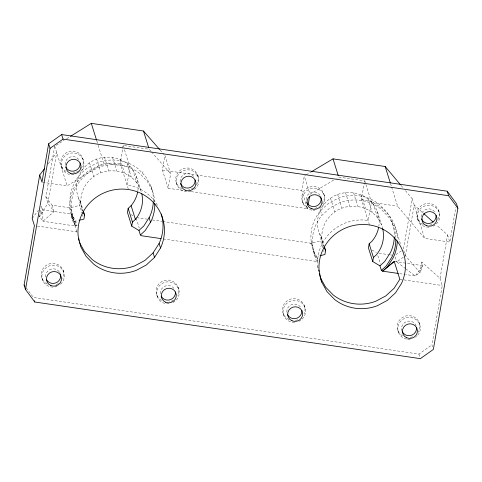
<?xml version="1.0" encoding="UTF-8"?>
<svg xmlns="http://www.w3.org/2000/svg" width="482" height="482" viewBox="0 0 482 482"><rect width="100%" height="100%" fill="white"/><g stroke="black" fill="none" stroke-linecap="round" stroke-linejoin="round"><path stroke-width="0.36" stroke-dasharray="2.41 1.81" d="M128.242 188.896L120.307 163.567L122.536 149.046M122.651 148.323L123.097 145.419L149.185 149.251L151.137 151.481M124.44 149.703L129.815 166.856L127.025 185.01A43.374 41.97 -17.4 0 1 158.198 206.591M154.74 202.042A41.862 40.512 -17.4 0 0 152.204 190.342L150.782 185.805L145.691 176.526L138.274 168.887A41.862 40.512 -17.4 0 0 97.117 162.844L87.483 167.977A41.862 40.512 -17.4 0 0 70.089 205.224L72.517 215.52L75.602 221.142L77.024 225.678L75.523 226.046L42.964 221.262L42.573 209.821L41.434 206.188L39.608 216.719L42.964 221.262L54.044 211.562L47.887 203.229L45.898 196.879L54.707 146.203L64.166 140.292M82.416 214.333L79.626 205.428L80.331 201.374L78.452 197.945A30.926 29.926 -17.4 0 1 89.507 162.826C102.732 153.342 122.729 155.921 132.502 169.14L136.798 182.829A30.926 29.926 -17.4 0 1 141.449 192.39M168.152 188.245L162.44 170.019L164.952 155.541L170.664 173.767L168.152 188.245L184.54 190.655M191.246 191.643L307.48 208.712L301.762 190.486L304.281 176.008L305.558 175.243M307.48 208.712L307.727 207.266M322.771 247.676L320.626 240.831L321.331 236.776L319.452 233.342A30.926 29.926 -17.4 0 1 330.507 198.223C343.732 188.745 363.729 191.318 373.502 204.537L377.792 218.232A30.926 29.926 -17.4 0 1 382.443 227.787M405.452 190.667L412.206 198.717L403.398 249.393L405.392 255.743L419.973 272.589L415.243 275.945L405.621 274.535M405.392 255.743L414.195 205.067L423.094 213.026M421.804 262.063L419.973 272.589L422.943 265.69L421.804 262.063L440.018 278.355L442.259 285.519L431.944 344.883L432.553 346.823M440.018 278.355L447.561 234.915L436.439 224.961M391.619 187.07L397.614 206.194L424.636 238.385L449.808 242.078L455.839 207.393M369.447 224.943L361.307 198.97L364.386 183.088M364.525 182.365L364.808 180.925L338.713 177.093L336.798 178.232M365.922 184.498L371.526 202.362L368.025 220.407A43.374 41.97 -17.4 0 0 317.728 266.763L318.186 268.697M142.31 173.05L143.076 171.7M48.206 163.778L56.695 152.553L47.887 203.229L39.608 216.719L42.573 209.821L71.264 214.032L75.523 226.046L72.529 220.587L70.011 209.923A43.374 41.97 -17.4 0 1 88.037 171.333L98.015 166.013L109.022 163.368L120.307 163.567M32.167 218.442L38.349 210.273M163.259 238.933L316.523 261.449L318.024 261.081L314.939 255.454L311.089 240.626A41.862 40.512 -17.4 0 1 320.5 210.736L328.483 203.374L338.117 198.241A41.862 40.512 -17.4 0 1 379.274 204.29L386.685 211.923A41.862 40.512 -17.4 0 1 394.372 236.457M314.939 255.454L312.511 245.157A41.862 40.512 -17.4 0 1 321.922 215.273L329.905 207.911L339.539 202.777A41.862 40.512 -17.4 0 1 380.696 208.827L388.106 216.46A41.862 40.512 -17.4 0 1 395.74 237.439M395.885 254.725L402.247 250.212M405.681 268.697L396.716 261.895L404.814 256.153M26.299 287.947L33.336 297.466L418.936 354.107L431.944 344.883M66.691 138.72L69.848 136.749M42.705 182.28L67.137 185.871L103.726 163.024L129.815 166.856M306.197 174.864L310.661 172.195M333.61 180.135L309.992 194.234L304.281 176.008M82.494 210.977A30.926 29.926 -17.4 0 1 93.797 176.514C107.022 167.037 127.019 169.61 136.798 182.829M323.494 246.374A30.926 29.926 -17.4 0 1 334.797 211.917C348.022 202.434 368.019 205.013 377.792 218.232M45.898 196.879L52.056 205.212L69.812 207.82L79.626 205.428M74.101 221.509L78.373 220.473M162.753 221.473L310.812 243.217L320.626 240.831M313.517 250.917L316.602 256.545L319.373 255.87M162.44 170.019L301.762 190.486M371.526 202.362L397.614 206.194M136.719 217.647L147.131 219.177M152.342 219.943L162.012 221.358M379.189 253.261L389.546 254.785M390.287 254.894L391.77 255.111M394.987 261.581L422.943 265.69L415.243 275.945L406.278 269.149M399.705 273.668L404.88 274.427M37.391 226.046L76.843 231.842L77.186 233.3M399.831 279.289L442.259 285.519M361.307 198.97L372.092 202.012L381.654 207.676L389.336 215.593A43.374 41.97 -17.4 0 1 397.319 239.53M372.104 250.031L376.364 252.574M131.104 214.635L132.93 215.719M160.072 149.968L163.976 154.427M151.625 152.035L170.664 173.767M401.108 185.498L403.036 187.793M152.204 190.342L147.112 181.063L139.696 173.424A41.862 40.512 -17.4 0 0 98.539 167.381L88.905 172.514A41.862 40.512 -17.4 0 0 71.511 209.76L73.939 220.051L77.024 225.678M447.561 234.915L449.808 242.078M438.584 210.357L439.156 212.17M412.206 198.717L424.636 238.385M417.43 218.388L418.002 220.202M390.51 183.528L391.396 186.359M394.613 225.208L400.771 244.868M391.782 221.208L393.204 225.745M419.081 322.572L419.653 324.386M395.168 256.954L396.716 261.895M377.267 211.399L381.557 225.088M364.808 180.925L365.699 183.781M418.936 354.107L420.358 358.644M368.025 198.897L372.315 212.592M361.211 194.855L365.501 208.549M377.828 255.677L380.406 263.889M397.933 330.604L398.5 332.417M353.517 192.686L357.807 206.38M345.474 192.541L349.763 206.236M337.623 194.433L341.913 208.122M330.507 198.223L334.797 211.917M323.645 193.475L324.217 195.288M320.5 210.736L321.922 215.273M321.331 236.776L324.121 245.675M319.452 233.342L323.524 246.35M323.627 250.417L324.061 251.785M302.491 201.5L303.064 203.32M316.602 256.545L318.024 261.081M311.294 241.5L312.716 246.037M310.812 243.217L316.523 261.449M317.728 266.763L318.138 268.058M304.341 305.552L304.907 307.371M283.187 313.583L283.753 315.397M197.584 174.954L198.156 176.767M176.43 182.985L177.002 184.799M177.948 286.989L178.515 288.802M136.267 175.996L140.557 189.691M123.097 145.419L123.543 146.847M127.025 163.494L131.321 177.189M120.211 159.452L124.501 173.146M136.195 218.238L139.268 228.052M156.795 295.02L157.361 296.834M112.517 157.289L116.807 170.977M104.474 157.144L108.763 170.833M96.846 141.063L97.954 144.606M98.177 145.317L103.726 163.024M96.623 159.03L100.913 172.725M89.507 162.826L93.797 176.514M82.645 158.072L83.217 159.885M80.331 201.374L83.121 210.273M78.452 197.945L82.524 210.953M82.627 215.014L83.061 216.382M61.497 166.103L62.064 167.917M54.707 146.203L67.137 185.871M72.517 215.52L73.939 220.051M69.812 207.82L75.523 226.046M76.843 231.842L71.264 214.032L72.529 220.587M52.056 205.212L54.044 211.562M63.148 270.288L63.714 272.107M41.994 278.319L42.561 280.132M423.304 224.437A11.315 10.947 -17.4 0 1 418.081 209.333A11.315 10.947 -17.4 0 1 434.011 204.964A11.315 10.947 -17.4 0 1 437.15 220.642M431.938 224.594A11.315 10.947 -17.4 0 1 429.064 225.287M428.902 227.155A11.315 10.947 -17.4 0 1 417.659 213.616A11.315 10.947 -17.4 0 1 434.366 206.657A11.315 10.947 -17.4 0 1 436.252 224.094M435.107 225.022A11.315 10.947 -17.4 0 1 433.185 226.124M402.506 335.996A11.315 10.947 -17.4 0 1 398.951 320.922A11.315 10.947 -17.4 0 1 414.508 317.18A11.315 10.947 -17.4 0 1 418.063 332.255M412.435 336.81A11.315 10.947 -17.4 0 1 410.29 337.4M406.471 339.135A11.315 10.947 -17.4 0 1 399.036 323.579A11.315 10.947 -17.4 0 1 416.46 319.964A11.315 10.947 -17.4 0 1 415.604 337.237M410.134 339.316A11.315 10.947 -17.4 0 1 407.188 339.262M421.087 217.008A7.543 7.296 -17.4 0 1 435.373 212.93M311.752 210.164A11.315 10.947 -17.4 0 1 303.714 194.264A11.315 10.947 -17.4 0 1 321.91 191.685A11.315 10.947 -17.4 0 1 318.247 209.242M314.698 210.212A11.315 10.947 -17.4 0 1 313.222 210.285M307.07 206.898A11.315 10.947 -17.4 0 1 303.648 191.619A11.315 10.947 -17.4 0 1 319.482 188.335A11.315 10.947 -17.4 0 1 322.211 203.759M316.999 207.712A11.315 10.947 -17.4 0 1 311.914 208.429M306.118 199.488A7.543 7.296 -17.4 0 1 320.434 196.041M294.653 322.356A11.315 10.947 -17.4 0 1 283.79 307.661A11.315 10.947 -17.4 0 1 302.081 303.262A11.315 10.947 -17.4 0 1 298.936 321.319M286.844 312.203A7.543 7.296 -17.4 0 1 301.13 308.125M289.061 319.638A11.315 10.947 -17.4 0 1 283.506 305.178A11.315 10.947 -17.4 0 1 298.466 299.503A11.315 10.947 -17.4 0 1 304.015 313.957M297.689 319.789A11.315 10.947 -17.4 0 1 294.815 320.482M373.502 204.537A30.926 29.926 -17.4 0 1 378.876 226.136M402.024 331.08A7.543 7.296 -17.4 0 1 406.459 321.59A7.543 7.296 -17.4 0 1 416.129 325.73M132.502 169.14A30.926 29.926 -17.4 0 1 137.876 190.733M73.698 174.815A11.315 10.947 -17.4 0 1 61.612 161.795A11.315 10.947 -17.4 0 1 78.217 154.258A11.315 10.947 -17.4 0 1 80.313 171.809M47.212 284.067A11.315 10.947 -17.4 0 1 42.53 269.48A11.315 10.947 -17.4 0 1 57.491 264.335A11.315 10.947 -17.4 0 1 62.823 278.692M58.491 283.549A11.315 10.947 -17.4 0 1 55.081 284.964M57.063 286.344A11.315 10.947 -17.4 0 1 41.892 275.439A11.315 10.947 -17.4 0 1 58.714 266.474A11.315 10.947 -17.4 0 1 59.672 284.952M66.07 171.496A11.315 10.947 -17.4 0 1 62.648 156.216A11.315 10.947 -17.4 0 1 78.482 152.939A11.315 10.947 -17.4 0 1 81.211 168.357M78.602 170.923A11.315 10.947 -17.4 0 1 75.999 172.309M75.3 172.55A11.315 10.947 -17.4 0 1 73.125 173.002M65.154 164.724A7.543 7.296 -17.4 0 1 78.771 159.554M190.806 191.246A11.315 10.947 -17.4 0 1 176.382 179.629A11.315 10.947 -17.4 0 1 193.366 171.255A11.315 10.947 -17.4 0 1 194.107 189.619M181.648 188.733A11.315 10.947 -17.4 0 1 177.328 173.514A11.315 10.947 -17.4 0 1 193.216 169.688A11.315 10.947 -17.4 0 1 196.15 185.245M193.541 187.805A11.315 10.947 -17.4 0 1 188.793 189.781M168.995 303.732A11.315 10.947 -17.4 0 1 157.156 289.778A11.315 10.947 -17.4 0 1 175.135 284.229A11.315 10.947 -17.4 0 1 173.213 302.431M180.087 181.606A7.543 7.296 -17.4 0 1 193.71 176.436M161.374 300.413A11.315 10.947 -17.4 0 1 157.566 285.754A11.315 10.947 -17.4 0 1 172.514 281.139A11.315 10.947 -17.4 0 1 177.629 295.394M173.291 300.244A11.315 10.947 -17.4 0 1 169.158 301.81M160.452 293.64A7.543 7.296 -17.4 0 1 174.074 288.471M150.782 185.805A41.862 40.512 -17.4 0 1 153.378 201.054M45.651 276.939A7.543 7.296 -17.4 0 1 59.274 271.77M59.629 272.3A7.543 7.296 -17.4 0 1 60.19 273.445"/><path stroke-width="0.72" d="M39.717 175.002L32.167 218.442L34.415 225.612L24.1 284.97L25.522 289.507L34.758 302.003L420.358 358.644L433.366 349.42L457.9 208.242L456.478 203.705L447.242 191.209L61.642 134.568L48.634 143.793L41.964 182.172L39.717 175.002L44.633 168.507M25.522 289.507L50.056 148.329L48.634 143.793M83.549 211.64L84.621 215.068L83.916 219.123L79.759 220.135M137.629 192.137A30.926 29.926 -17.4 0 1 131.11 205.681L128.158 208.399L127.453 212.454L131.743 226.148L138.961 230.45L140.383 234.987L141.684 235.764L161.03 238.608M131.743 226.148L132.448 222.094L128.158 208.399M308.233 204.368L309.619 196.403M324.549 247.043L325.621 250.465L324.916 254.526L320.759 255.532M378.629 227.534A30.926 29.926 -17.4 0 1 372.11 241.078L369.158 243.802L368.453 247.856L372.743 261.551L379.961 265.853L381.376 270.384L382.684 271.167L398.222 273.445M372.743 261.551L373.448 257.49L369.158 243.802M79.247 242.03L84.525 251.646L92.207 259.557A43.374 41.97 -17.4 0 0 134.846 265.823L144.823 260.503L153.101 252.875L159.102 243.464A43.374 41.97 -17.4 0 0 161.283 214.008M160.524 247.995A43.374 41.97 -17.4 0 0 128.447 189.547A43.374 41.97 -17.4 0 0 78.15 235.897L80.669 246.567L85.947 256.183L93.629 264.094A43.374 41.97 -17.4 0 0 136.267 270.36L146.245 265.04L154.517 257.412L160.524 247.995L159.102 243.464M320.247 277.427L325.525 287.049L333.207 294.96A43.374 41.97 -17.4 0 0 375.846 301.22L385.823 295.906L394.095 288.278L399.831 279.289L394.252 261.479L382.684 271.167L387.377 266.835L393.384 257.424A43.374 41.97 -17.4 0 0 397.301 241.006M132.448 222.094L135.4 219.37A30.926 29.926 -17.4 0 0 141.792 193.776M138.961 230.45L143.799 225.986L149.595 216.9A41.862 40.512 -17.4 0 0 153.348 201.765M140.383 234.987L145.221 230.523L151.017 221.437A41.862 40.512 -17.4 0 0 154.8 203.452M373.448 257.49L376.4 254.773A30.926 29.926 -17.4 0 0 382.63 228.48M379.961 265.853L384.799 261.389L390.595 252.303A41.862 40.512 -17.4 0 0 394.348 237.168M381.376 270.384L386.221 265.925L392.017 256.84A41.862 40.512 -17.4 0 0 395.812 239.566M387.377 266.835L394.252 261.479M50.056 148.329L63.064 139.105L448.664 195.746L457.9 208.242M70.474 136.352L91.297 123.356L143.473 131.02L159.584 149.408M311.3 171.815L333.002 158.861L385.184 166.525L400.626 184.919M423.654 213.52L433.107 221.979M24.1 284.97L24.98 286.163M324.055 247.609L325.621 250.465M321.669 281.964L326.947 291.58L334.629 299.497A43.374 41.97 -17.4 0 0 377.267 305.757L387.245 300.437L395.517 292.815L401.524 283.398A43.374 41.97 -17.4 0 0 369.447 224.943A43.374 41.97 -17.4 0 0 319.15 271.3L321.669 281.964L320.855 279.373M83.055 212.207L84.621 215.068M447.242 191.209L448.664 195.746M385.184 166.525L390.287 182.817M333.002 158.861L338.274 175.689M318.747 270.004L319.15 271.3M143.473 131.02L148.745 147.847M149.101 217.677L150.523 222.214M153.101 252.875L154.517 257.412M131.11 205.681L135.4 219.37M91.297 123.356L96.623 140.358M61.642 134.568L63.064 139.105M34.349 300.708L34.758 302.003M319.385 273.794L320.072 276.704M78.391 238.391L78.903 240.572M436.065 215.364A7.543 7.296 -17.4 0 1 421.527 218.864M320.693 196.626A7.543 7.296 -17.4 0 1 316.56 205.995A7.543 7.296 -17.4 0 1 306.841 202.561M301.816 310.565A7.543 7.296 -17.4 0 1 287.531 314.644M416.562 327.579A7.543 7.296 -17.4 0 1 402.277 331.664M80.126 163.079A7.543 7.296 -17.4 0 1 65.841 167.158M195.065 179.961A7.543 7.296 -17.4 0 1 180.527 183.461M175.43 291.996A7.543 7.296 -17.4 0 1 161.145 296.075M60.389 274.047A7.543 7.296 -17.4 0 1 55.755 282.934A7.543 7.296 -17.4 0 1 46.344 279.379M292.05 320.813A7.543 7.296 -17.4 0 0 302.672 313.282A7.543 7.296 -17.4 0 0 290.827 308.215A7.543 7.296 -17.4 0 0 292.05 320.813M406.796 337.834A7.543 7.296 -17.4 0 0 417.418 330.303A7.543 7.296 -17.4 0 0 405.573 325.236A7.543 7.296 -17.4 0 0 406.796 337.834M426.293 225.618A7.543 7.296 -17.4 0 0 436.921 218.087A7.543 7.296 -17.4 0 0 425.076 213.02A7.543 7.296 -17.4 0 0 426.293 225.618M311.36 208.736A7.543 7.296 -17.4 0 0 321.982 201.205A7.543 7.296 -17.4 0 0 310.137 196.132A7.543 7.296 -17.4 0 0 311.36 208.736M165.657 302.25A7.543 7.296 -17.4 0 0 176.279 294.719A7.543 7.296 -17.4 0 0 164.44 289.652A7.543 7.296 -17.4 0 0 165.657 302.25M50.857 285.555A7.543 7.296 -17.4 0 0 61.479 278.018A7.543 7.296 -17.4 0 0 49.64 272.951A7.543 7.296 -17.4 0 0 50.857 285.555M185.299 190.215A7.543 7.296 -17.4 0 0 195.921 182.684A7.543 7.296 -17.4 0 0 184.076 177.617A7.543 7.296 -17.4 0 0 185.299 190.215M70.36 173.333A7.543 7.296 -17.4 0 0 80.982 165.802A7.543 7.296 -17.4 0 0 69.137 160.735A7.543 7.296 -17.4 0 0 70.36 173.333"/></g></svg>
